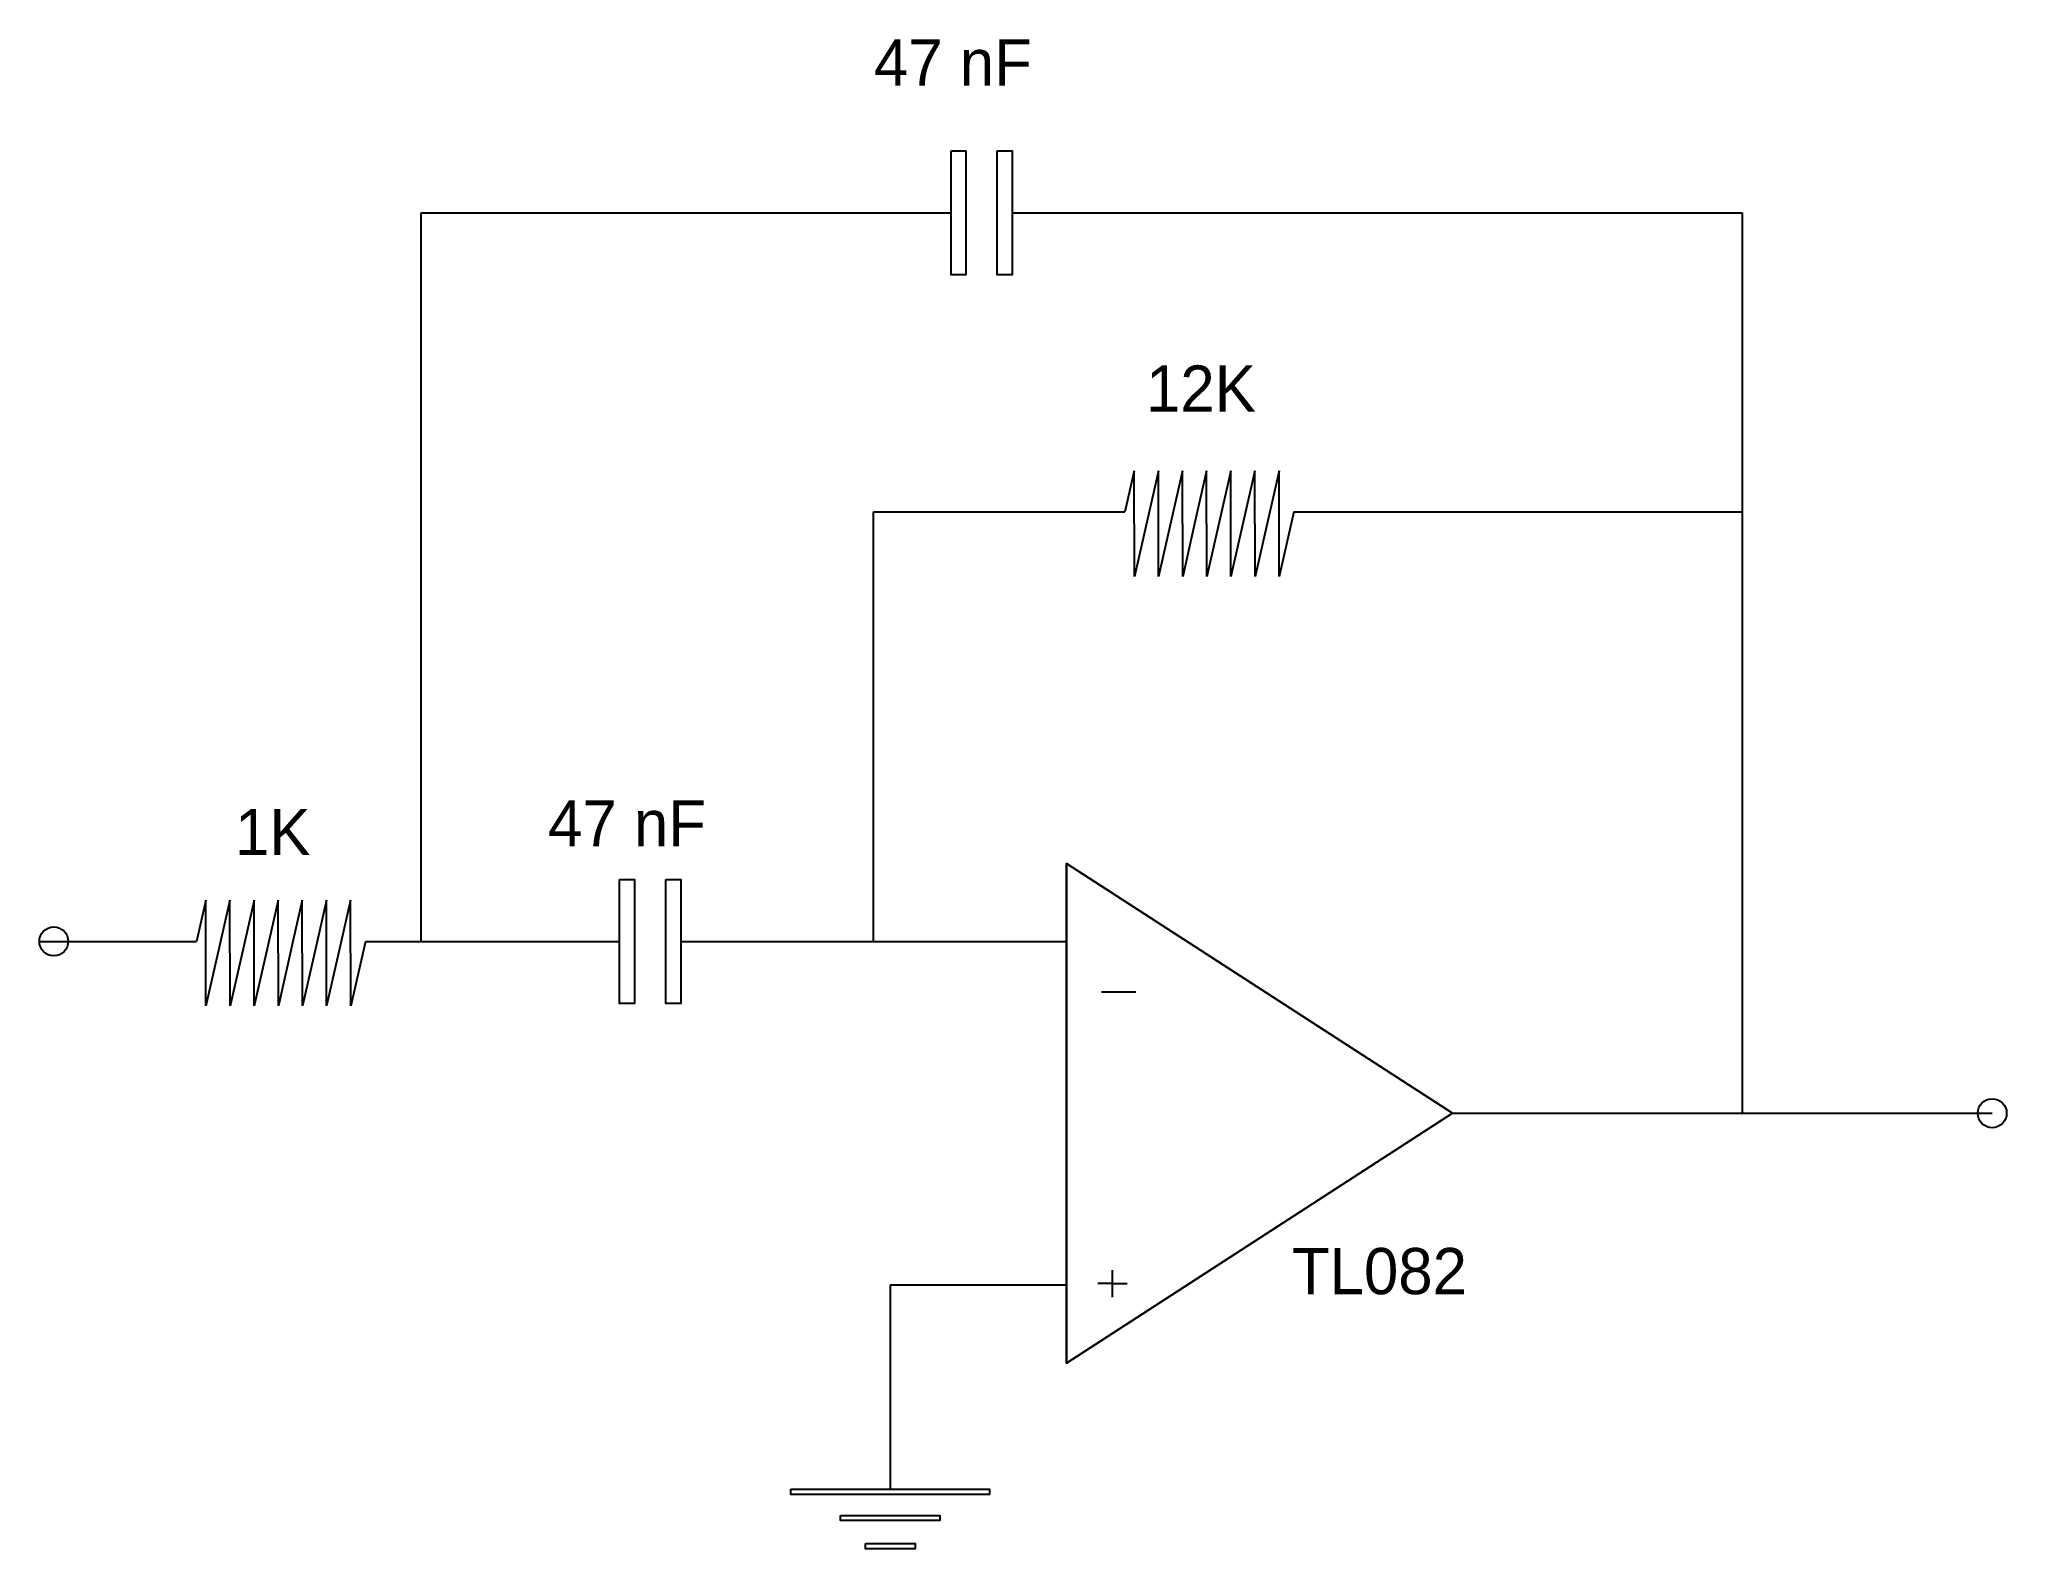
# Model space of a CAD drawing. Extents: x 12.15 to 16.41, y 1.59 to 4.86.
import ezdxf

# ---------------------------------------------------------------- set-up
doc = ezdxf.new("R2010")
doc.units = 0
doc.layers.add('Default', color=7, linetype='Continuous')

msp = doc.modelspace()

# ---------------------------------------------------------------- linework, layer by layer
at = {"layer": 'Default'}
for p, q in [((12.9816, 2.9071), (12.9816, 4.4841)), ((12.9816, 4.4841), (14.1288, 4.4841)), ((14.2609, 4.4841), (15.8414, 4.4841)), ((15.8414, 4.4841), (15.8414, 2.5349)), ((14.5256, 3.9258), (14.5054, 3.8369)), ((14.5778, 3.9258), (14.5576, 3.8369)), ((14.6301, 3.9258), (14.6099, 3.8369)), ((14.6823, 3.9258), (14.6621, 3.8369)), ((14.7346, 3.9258), (14.7144, 3.8369)), ((14.7868, 3.9258), (14.7666, 3.8369)), ((14.8391, 3.9258), (14.8189, 3.8369)), ((13.9611, 2.9071), (13.9611, 3.8369)), ((13.9611, 3.8369), (14.5054, 3.8369)), ((14.5576, 3.8369), (14.5259, 3.6973)), ((14.6099, 3.8369), (14.5782, 3.6973)), ((14.6621, 3.8369), (14.6304, 3.6973)), ((14.7144, 3.8369), (14.6827, 3.6973)), ((14.7666, 3.8369), (14.7349, 3.6973)), ((14.8189, 3.8369), (14.7872, 3.6973)), ((14.8711, 3.8369), (14.8394, 3.6973)), ((14.8711, 3.8369), (15.8414, 3.8369)), ((15.2149, 2.5349), (14.3787, 3.0759)), ((14.3787, 3.0759), (14.3787, 2.1627)), ((12.5153, 2.9961), (12.4951, 2.9071)), ((12.5675, 2.9961), (12.5473, 2.9071)), ((12.6198, 2.9961), (12.5996, 2.9071)), ((12.672, 2.9961), (12.6518, 2.9071)), ((12.7243, 2.9961), (12.7041, 2.9071)), ((12.7765, 2.9961), (12.7563, 2.9071)), ((12.8288, 2.9961), (12.8086, 2.9071)), ((12.155, 2.9071), (12.4951, 2.9071)), ((12.5473, 2.9071), (12.5156, 2.7675)), ((12.5996, 2.9071), (12.5679, 2.7675)), ((12.6518, 2.9071), (12.6201, 2.7675)), ((12.7041, 2.9071), (12.6724, 2.7675)), ((12.7563, 2.9071), (12.7246, 2.7675)), ((12.8086, 2.9071), (12.7769, 2.7675)), ((12.8608, 2.9071), (12.8291, 2.7675)), ((12.8608, 2.9071), (12.9816, 2.9071)), ((12.9816, 2.9071), (13.4113, 2.9071)), ((13.5435, 2.9071), (14.3787, 2.9071)), ((14.4545, 2.7979), (14.5292, 2.7979)), ((14.3787, 1.994), (15.2149, 2.5349)), ((15.2149, 2.5349), (16.3831, 2.5349)), ((14.4785, 2.1366), (14.4785, 2.1955)), ((14.3787, 2.1627), (13.9972, 2.1627)), ((13.9972, 2.1627), (13.9972, 1.7212)), ((14.3787, 2.1627), (14.3787, 1.994)), ((14.4785, 2.1661), (14.4468, 2.1661)), ((14.4785, 2.1661), (14.5102, 2.1661))]:
    msp.add_line(p, q, dxfattribs=at)
for points in [[(14.1288, 4.6183), (14.1611, 4.6183), (14.1611, 4.3499), (14.1288, 4.3499)], [(14.2286, 4.6183), (14.2609, 4.6183), (14.2609, 4.3499), (14.2286, 4.3499)], [(13.4113, 3.0413), (13.4437, 3.0413), (13.4437, 2.7729), (13.4113, 2.7729)], [(13.5111, 3.0413), (13.5435, 3.0413), (13.5435, 2.7729), (13.5111, 2.7729)], [(12.1832, 2.9063), (12.1832, 2.9063), (12.1832, 2.9063), (12.1832, 2.9063)], [(13.7821, 1.7212), (14.2122, 1.7212), (14.2122, 1.7099), (13.7821, 1.7099)], [(13.8897, 1.6645), (14.1047, 1.6645), (14.1047, 1.6532), (13.8897, 1.6532)], [(13.9434, 1.6037), (14.051, 1.6037), (14.051, 1.5924), (13.9434, 1.5924)]]:
    msp.add_lwpolyline(points, close=True, dxfattribs=at)
for points in [[(14.5259, 3.6973), (14.5256, 3.9258)], [(14.5782, 3.6973), (14.5778, 3.9258)], [(14.6304, 3.6973), (14.6301, 3.9258)], [(14.6827, 3.6973), (14.6823, 3.9258)], [(14.7349, 3.6973), (14.7346, 3.9258)], [(14.7872, 3.6973), (14.7868, 3.9258)], [(14.8394, 3.6973), (14.8391, 3.9258)], [(14.3787, 2.1627), (14.3787, 3.0759), (15.2149, 2.5349)], [(12.5156, 2.7675), (12.5153, 2.9961)], [(12.5679, 2.7675), (12.5675, 2.9961)], [(12.6201, 2.7675), (12.6198, 2.9961)], [(12.6724, 2.7675), (12.672, 2.9961)], [(12.7246, 2.7675), (12.7243, 2.9961)], [(12.7769, 2.7675), (12.7765, 2.9961)], [(12.8291, 2.7675), (12.8288, 2.9961)], [(15.2149, 2.5349), (14.3787, 1.994), (14.3787, 2.1627)]]:
    msp.add_lwpolyline(points, dxfattribs=at)
for centre in [(12.1863, 2.9071), (16.3831, 2.535)]:
    msp.add_circle(centre, 0.0313, dxfattribs=at)

# ---------------------------------------------------------------- texts
for s, p in [('47 nF', (13.9619, 4.7598)), ('12K', (14.551, 4.0538)), ('47 nF', (13.2564, 3.1125)), ('1K', (12.5787, 3.0937)), ('TL082', (14.8668, 2.1433))]:
    msp.add_text(s, height=0.1, dxfattribs=at).set_placement(p)

doc.saveas('drawing.dxf')
